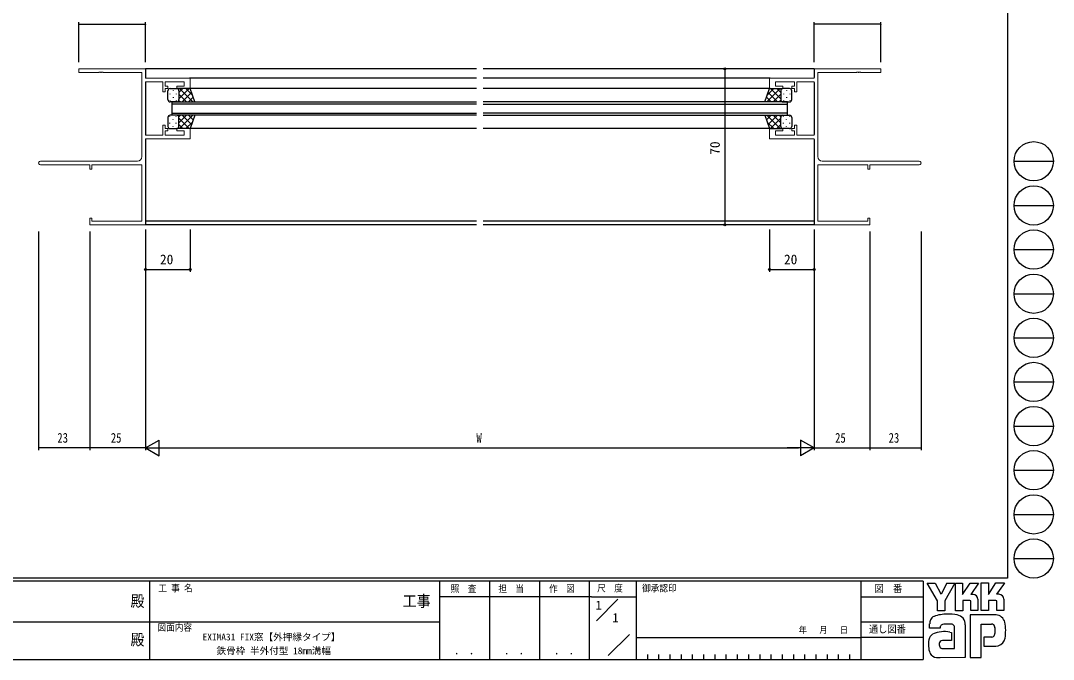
# Model space of a CAD drawing. Units: millimetres, scale not verified. Extents: x -397 to 397, y -282 to 282.
# Drawn here: x -66.7 to 396.7, y -282.1 to 4.4 of the extents above; entities that cross this region are included whole.
import ezdxf
from ezdxf.enums import TextEntityAlignment as Align

# ---------------------------------------------------------------- set-up
doc = ezdxf.new("R2010")
doc.units = ezdxf.units.MM
doc.header["$LTSCALE"] = 2
for name, color, linetype in [('0-1_USER1', 3, 'Continuous'), ('0-3_YKK_12', 2, 'Continuous'), ('0-4_YKK_13', 4, 'Continuous'), ('0-5_YKK_D', 6, 'Continuous'), ('0-6_YKK_ZWAK', 7, 'Continuous')]:
    doc.layers.add(name, color=color, linetype=linetype)
doc.layers.add('0-2_YKK_11', color=7, linetype='Continuous', lineweight=18)
doc.styles.add('ＭＳ ゴシック', font='')
doc.styles.get('ＭＳ ゴシック').set_extended_font_data('MS Gothic')

msp = doc.modelspace()

# ---------------------------------------------------------------- linework, layer by layer
at = {"layer": '0-2_YKK_11'}
for p, q in [((-40.629, -17.257), (-10.629, -17.257)), ((319.371, -17.257), (289.371, -17.257)), ((-12.259, -18.887), (-29.671, -18.887)), ((-12.259, -56.627), (-12.259, -18.887)), ((291.001, -56.627), (291.001, -18.887)), ((291.001, -18.887), (308.413, -18.887)), ((-57.814, -58.627), (-14.259, -58.627)), ((336.556, -58.627), (293.001, -58.627)), ((-35.629, -60.257), (-57.814, -60.257)), ((-12.259, -60.257), (-34.729, -60.257)), ((-12.259, -85.627), (-12.259, -60.257)), ((291.001, -85.627), (291.001, -60.257)), ((291.001, -60.257), (313.471, -60.257)), ((314.371, -60.257), (336.556, -60.257)), ((-10.629, -87.257), (-35.629, -87.257)), ((-34.729, -85.627), (-12.259, -85.627)), ((289.371, -87.257), (314.371, -87.257)), ((313.471, -85.627), (291.001, -85.627))]:
    msp.add_line(p, q, dxfattribs=at)
for points in [[(-29.671, -18.887), (-29.854, -18.767), (-30.404, -18.767), (-30.587, -18.887), (-30.671, -18.887), (-30.854, -18.767), (-31.404, -18.767), (-31.587, -18.887), (-40.629, -18.887), (-40.629, -17.257)], [(-10.629, -87.257), (-10.629, -48.657), (9.371, -48.657), (9.371, -44.057), (3.371, -44.057), (3.371, -45.057), (6.671, -45.057), (6.671, -47.027), (-1.829, -47.027), (-1.829, -45.057), (-0.629, -45.057), (-0.629, -44.057), (-1.829, -44.057), (-1.829, -42.557), (-2.829, -42.557), (-2.829, -47.027), (-10.629, -47.027), (-10.629, -23.087), (-2.829, -23.087), (-2.829, -27.557), (-1.829, -27.557), (-1.829, -26.057), (-0.629, -26.057), (-0.629, -25.057), (-1.829, -25.057), (-1.829, -23.087), (6.671, -23.087), (6.671, -25.057), (3.371, -25.057), (3.371, -26.057), (9.371, -26.057), (9.371, -21.457), (-10.629, -21.457), (-10.629, -17.257)], [(289.371, -87.257), (289.371, -48.657), (269.371, -48.657), (269.371, -44.057), (275.371, -44.057), (275.371, -45.057), (272.071, -45.057), (272.071, -47.027), (280.571, -47.027), (280.571, -45.057), (279.371, -45.057), (279.371, -44.057), (280.571, -44.057), (280.571, -42.557), (281.571, -42.557), (281.571, -47.027), (289.371, -47.027), (289.371, -23.087), (281.571, -23.087), (281.571, -27.557), (280.571, -27.557), (280.571, -26.057), (279.371, -26.057), (279.371, -25.057), (280.571, -25.057), (280.571, -23.087), (272.071, -23.087), (272.071, -25.057), (275.371, -25.057), (275.371, -26.057), (269.371, -26.057), (269.371, -21.457), (289.371, -21.457), (289.371, -17.257)], [(309.146, -18.767), (309.329, -18.887), (309.413, -18.887), (309.596, -18.767), (310.146, -18.767), (310.329, -18.887), (319.371, -18.887), (319.371, -17.257)], [(308.413, -18.887), (308.596, -18.767), (309.146, -18.767)], [(-34.729, -60.257), (-34.729, -62.257), (-35.629, -62.257), (-35.629, -60.257)], [(313.471, -60.257), (313.471, -62.257), (314.371, -62.257), (314.371, -60.257)], [(-35.629, -87.257), (-35.629, -84.257), (-34.729, -84.257), (-34.729, -85.627)], [(314.371, -87.257), (314.371, -84.257), (313.471, -84.257), (313.471, -85.627)]]:
    msp.add_lwpolyline(points, dxfattribs=at)
for centre, radius, start, end in [((-57.814, -59.442), 0.815, 89.99999, 270.00001), ((-14.259, -56.627), 2, 270.00001, 359.99999), ((293.001, -56.627), 2, 180.00001, 269.99999), ((336.556, -59.442), 0.815, 269.99999, 90.00001)]:
    msp.add_arc(centre, radius, start, end, dxfattribs=at)
at = {"layer": '0-3_YKK_12'}
for p, q in [((-10.629, -17.257), (-10.629, -21.157)), ((137.871, -17.257), (-10.629, -17.257)), ((289.371, -17.257), (140.871, -17.257)), ((289.371, -17.257), (289.371, -21.157)), ((137.871, -21.457), (9.071, -21.457)), ((269.671, -21.457), (140.871, -21.457)), ((-10.629, -23.387), (-10.629, -46.727)), ((137.871, -26.057), (9.071, -26.057)), ((269.671, -26.057), (140.871, -26.057)), ((289.371, -23.387), (289.371, -46.727)), ((137.871, -33.057), (1.37, -33.057)), ((1.37, -37.057), (137.871, -37.057)), ((140.871, -33.057), (277.372, -33.057)), ((277.372, -37.057), (140.871, -37.057)), ((137.871, -44.057), (9.071, -44.057)), ((269.671, -44.057), (140.871, -44.057)), ((-10.629, -48.957), (-10.629, -87.257)), ((289.371, -48.957), (289.371, -87.257)), ((137.871, -85.627), (-10.629, -85.627)), ((137.871, -87.257), (-10.629, -87.257)), ((289.371, -85.627), (140.871, -85.627)), ((289.371, -87.257), (140.871, -87.257))]:
    msp.add_line(p, q, dxfattribs=at)
for points in [[(137.871, -38.057), (1.37, -38.057), (1.37, -32.057), (137.871, -32.057)], [(140.871, -38.057), (277.372, -38.057), (277.372, -32.057), (140.871, -32.057)]]:
    msp.add_lwpolyline(points, dxfattribs=at)
at = {"layer": '0-4_YKK_13'}
for p, q in [((-0.629, -31.057), (-0.629, -27.057)), ((0.371, -26.057), (3.371, -26.057)), ((1.735, -26.977), (1.735, -27.177)), ((4.371, -30.678), (8.991, -26.057)), ((4.371, -27.849), (6.163, -26.057)), ((4.371, -27.057), (4.371, -30.657)), ((4.371, -27.457), (4.371, -31.057)), ((4.639, -26.057), (10.639, -32.057)), ((7.468, -26.057), (10.429, -29.018)), ((274.103, -26.057), (268.103, -32.057)), ((271.274, -26.057), (268.314, -29.018)), ((274.371, -30.678), (269.751, -26.057)), ((274.371, -27.849), (272.579, -26.057)), ((274.371, -27.057), (274.371, -30.657)), ((274.371, -27.457), (274.371, -31.057)), ((278.371, -26.057), (275.371, -26.057)), ((277.008, -26.977), (277.008, -27.177)), ((279.371, -31.057), (279.371, -27.057)), ((0.32, -28.392), (0.32, -28.592)), ((0.32, -31.422), (0.32, -31.622)), ((3.371, -32.057), (0.371, -32.057)), ((1.735, -30.007), (1.735, -30.207)), ((3.15, -28.392), (3.15, -28.592)), ((3.15, -31.422), (3.15, -31.622)), ((3.371, -32.057), (11.514, -32.057)), ((4.314, -31.389), (4.983, -32.057)), ((4.371, -28.618), (7.811, -32.057)), ((5.82, -32.057), (10.016, -27.862)), ((8.648, -32.057), (10.76, -29.946)), ((275.371, -32.057), (267.228, -32.057)), ((270.094, -32.057), (267.982, -29.946)), ((272.923, -32.057), (268.727, -27.862)), ((274.371, -28.618), (270.931, -32.057)), ((274.428, -31.389), (273.76, -32.057)), ((275.371, -32.057), (278.371, -32.057)), ((275.593, -28.392), (275.593, -28.592)), ((275.593, -31.422), (275.593, -31.622)), ((277.008, -30.007), (277.008, -30.207)), ((278.423, -28.392), (278.423, -28.592)), ((278.423, -31.422), (278.423, -31.622)), ((-0.629, -39.057), (-0.629, -43.057)), ((0.32, -38.692), (0.32, -38.492)), ((0.32, -41.722), (0.32, -41.522)), ((3.371, -38.057), (0.371, -38.057)), ((1.735, -40.107), (1.735, -39.907)), ((3.15, -38.692), (3.15, -38.492)), ((3.15, -41.722), (3.15, -41.522)), ((11.514, -38.057), (3.371, -38.057)), ((4.314, -38.725), (4.983, -38.057)), ((4.371, -41.497), (7.811, -38.057)), ((4.371, -42.657), (4.371, -39.057)), ((4.371, -39.437), (8.991, -44.057)), ((4.371, -43.057), (4.371, -39.457)), ((4.639, -44.057), (10.639, -38.057)), ((5.82, -38.057), (10.016, -42.253)), ((7.468, -44.057), (10.429, -41.097)), ((8.648, -38.057), (10.76, -40.169)), ((267.228, -38.057), (275.371, -38.057)), ((270.094, -38.057), (267.982, -40.169)), ((274.103, -44.057), (268.103, -38.057)), ((271.275, -44.057), (268.314, -41.097)), ((272.923, -38.057), (268.727, -42.253)), ((274.371, -39.437), (269.751, -44.057)), ((274.371, -41.497), (270.931, -38.057)), ((274.428, -38.725), (273.76, -38.057)), ((274.371, -42.657), (274.371, -39.057)), ((274.371, -43.057), (274.371, -39.457)), ((275.371, -38.057), (278.371, -38.057)), ((275.593, -38.692), (275.593, -38.492)), ((275.593, -41.722), (275.593, -41.522)), ((277.008, -40.107), (277.008, -39.907)), ((278.423, -38.692), (278.423, -38.492)), ((278.423, -41.722), (278.423, -41.522)), ((279.371, -39.057), (279.371, -43.057)), ((0.371, -44.057), (3.371, -44.057)), ((1.735, -43.137), (1.735, -42.937)), ((4.371, -42.266), (6.163, -44.057)), ((274.371, -42.266), (272.579, -44.057)), ((278.371, -44.057), (275.371, -44.057)), ((277.008, -43.137), (277.008, -42.937))]:
    msp.add_line(p, q, dxfattribs=at)
for points in [[(11.514, -32.057), (9.371, -26.057), (3.371, -26.057)], [(267.228, -32.057), (269.371, -26.057), (275.371, -26.057)], [(11.514, -38.057), (9.371, -44.057), (3.371, -44.057)], [(267.228, -38.057), (269.371, -44.057), (275.371, -44.057)]]:
    msp.add_lwpolyline(points, dxfattribs=at)
for centre, start, end in [((0.371, -27.057), 90, 180), ((3.371, -27.057), 0, 90), ((3.371, -27.057), 0, 90), ((275.371, -27.057), 90, 180), ((275.371, -27.057), 90, 180), ((278.371, -27.057), 360, 90), ((0.371, -31.057), 180, 270), ((3.371, -31.057), 270, 0), ((3.371, -31.057), 270, 0), ((275.371, -31.057), 180, 270), ((275.371, -31.057), 180, 270), ((278.371, -31.057), 270, 360), ((0.371, -39.057), 90, 180), ((3.371, -39.057), 0, 90), ((3.371, -39.057), 0, 90), ((275.371, -39.057), 90, 180), ((275.371, -39.057), 90, 180), ((278.371, -39.057), 360, 90), ((0.371, -43.057), 180, 270), ((3.371, -43.057), 270, 0), ((3.371, -43.057), 270, 0), ((275.371, -43.057), 180, 270), ((275.371, -43.057), 180, 270), ((278.371, -43.057), 270, 360)]:
    msp.add_arc(centre, 1, start, end, dxfattribs=at)
at = {"layer": '0-5_YKK_D'}
for p, q in [((-40.629, -14.257), (-40.629, 3.743)), ((-40.629, 2.743), (-10.629, 2.743)), ((-10.629, -14.257), (-10.629, 3.743)), ((289.371, -14.257), (289.371, 3.743)), ((319.371, 2.743), (289.371, 2.743)), ((319.371, -14.257), (319.371, 3.743)), ((267.371, -17.257), (248.371, -17.257)), ((249.371, -17.257), (249.371, -87.257)), ((267.371, -87.257), (248.371, -87.257)), ((-58.629, -90.257), (-58.629, -188.257)), ((-35.629, -90.257), (-35.629, -188.257)), ((-35.629, -90.257), (-35.629, -188.257)), ((-10.629, -89.257), (-10.629, -108.257)), ((-10.629, -90.257), (-10.629, -188.257)), ((-10.629, -90.257), (-10.629, -188.257)), ((9.371, -89.257), (9.371, -108.257)), ((269.371, -89.257), (269.371, -108.257)), ((289.371, -89.257), (289.371, -108.257)), ((289.371, -90.257), (289.371, -188.257)), ((289.371, -90.257), (289.371, -188.257)), ((314.371, -90.257), (314.371, -188.257)), ((314.371, -90.257), (314.371, -188.257)), ((337.371, -90.257), (337.371, -188.257)), ((-10.629, -107.257), (9.371, -107.257)), ((269.371, -107.257), (289.371, -107.257)), ((-10.629, -187.257), (-4.567, -183.757)), ((-4.567, -190.757), (-4.567, -183.757)), ((289.371, -187.257), (283.309, -183.757)), ((283.309, -183.757), (283.309, -190.757)), ((-35.629, -187.257), (-58.629, -187.257)), ((-10.629, -187.257), (-35.629, -187.257)), ((-10.629, -187.257), (-4.567, -190.757)), ((-10.629, -187.257), (1.496, -187.257)), ((-3.629, -187.257), (282.371, -187.257)), ((289.371, -187.257), (277.247, -187.257)), ((289.371, -187.257), (283.309, -190.757)), ((289.371, -187.257), (314.371, -187.257)), ((314.371, -187.257), (337.371, -187.257))]:
    msp.add_line(p, q, dxfattribs=at)
for centre in [(249.371, -17.257), (249.371, -87.257), (-10.629, -107.257), (9.371, -107.257), (269.371, -107.257), (289.371, -107.257)]:
    msp.add_circle(centre, 0.425, dxfattribs=at)
for centre, start, end in [((-40.629, 2.743), 0, 180), ((-40.629, 2.743), 180, 0), ((-10.629, 2.743), 0, 180), ((-10.629, 2.743), 180, 0), ((289.371, 2.743), 0, 180), ((289.371, 2.743), 180, 0), ((319.371, 2.743), 0, 180), ((319.371, 2.743), 180, 0), ((-58.629, -187.257), 0, 180), ((-58.629, -187.257), 180, 0), ((-35.629, -187.257), 0, 180), ((-35.629, -187.257), 0, 180), ((-35.629, -187.257), 180, 0), ((-35.629, -187.257), 180, 0), ((314.371, -187.257), 0, 180), ((314.371, -187.257), 0, 180), ((314.371, -187.257), 180, 0), ((314.371, -187.257), 180, 0), ((337.371, -187.257), 0, 180), ((337.371, -187.257), 180, 0)]:
    msp.add_arc(centre, 0.106, start, end, dxfattribs=at)
at = {"layer": '0-6_YKK_ZWAK'}
for p, q in [((376.1, 279.3), (376.1, -245.7)), ((379.076, -58.716), (396.716, -58.716)), ((379.076, -78.512), (396.716, -78.512)), ((379.076, -98.308), (396.716, -98.308)), ((379.076, -118.104), (396.716, -118.104)), ((379.076, -137.9), (396.716, -137.9)), ((379.076, -157.696), (396.716, -157.696)), ((379.076, -177.492), (396.716, -177.492)), ((379.076, -197.288), (396.716, -197.288)), ((379.076, -217.084), (396.716, -217.084)), ((379.076, -236.88), (396.716, -236.88)), ((376.1, -245.7), (-393.9, -245.7)), ((338.3, -247.1), (-393.9, -247.1)), ((-8.9, -247.1), (-8.9, -282.1)), ((121.3, -247.1), (121.3, -282.1)), ((143.7, -247.1), (143.7, -282.1)), ((166.1, -247.1), (166.1, -282.1)), ((188.5, -247.1), (188.5, -282.1)), ((209.5, -247.1), (209.5, -282.1)), ((310.3, -247.1), (310.3, -282.1)), ((338.3, -247.1), (338.3, -282.1)), ((344.732, -255.899), (340.137, -248.006)), ((340.137, -248.006), (343.651, -248.006)), ((343.651, -248.006), (346.164, -252.709)), ((348.936, -247.898), (346.381, -252.871)), ((352.562, -247.898), (348.029, -255.926)), ((348.936, -247.898), (352.562, -247.898)), ((352.76, -260.331), (352.76, -247.925)), ((352.76, -247.925), (355.976, -247.925)), ((355.976, -253.023), (359.355, -247.871)), ((355.976, -247.925), (355.976, -253.023)), ((359.355, -247.871), (363.18, -247.871)), ((363.18, -247.871), (359.64, -253.006)), ((364.274, -260.223), (364.274, -247.817)), ((364.274, -247.817), (367.545, -247.817)), ((367.545, -253.008), (370.978, -247.817)), ((367.545, -247.817), (367.545, -253.008)), ((370.978, -247.817), (374.762, -247.817)), ((374.383, -248.465), (371.261, -252.925)), ((374.762, -247.817), (374.383, -248.465)), ((189.484, -254.099), (121.3, -254.099)), ((189.484, -254.099), (209.5, -254.099)), ((310.3, -254.1), (338.3, -254.1)), ((346.164, -252.709), (346.381, -252.871)), ((360.679, -253.006), (359.64, -253.006)), ((372.301, -252.925), (371.261, -252.925)), ((191.67, -264.836), (201.364, -255.143)), ((344.732, -260.358), (344.732, -255.899)), ((348.029, -255.926), (348.029, -260.358)), ((359.274, -255.682), (356.084, -255.682)), ((356.084, -255.682), (356.084, -260.331)), ((359.706, -255.844), (359.274, -255.682)), ((359.706, -260.25), (359.706, -255.844)), ((362.842, -255.169), (362.842, -260.25)), ((371.302, -260.196), (371.302, -255.817)), ((374.464, -255.169), (374.464, -260.196)), ((348.029, -260.358), (344.732, -260.358)), ((356.084, -260.331), (352.76, -260.331)), ((359.328, -262.196), (359.328, -281.306)), ((370.923, -262.196), (359.328, -262.196)), ((362.842, -260.25), (359.706, -260.25)), ((367.68, -260.223), (364.274, -260.223)), ((371.302, -260.146), (371.353, -260.196)), ((374.464, -260.196), (371.302, -260.196)), ((-136.3, -265.299), (-7.5, -265.299)), ((-7.5, -265.299), (121.3, -265.299)), ((310.3, -265.299), (338.3, -265.299)), ((351.246, -266.305), (347.548, -266.375)), ((352.327, -277.171), (352.327, -267.44)), ((357.22, -266.683), (357.22, -281.279)), ((364.355, -281.306), (364.355, -266.359)), ((364.355, -266.359), (369.004, -266.359)), ((370.473, -267.856), (370.491, -270.491)), ((196.972, -280.445), (206.496, -270.921)), ((209.5, -272.3), (310.3, -272.3)), ((338.3, -272.299), (310.3, -272.299)), ((350.273, -269.873), (350.976, -270.035)), ((350.976, -270.035), (350.976, -273.63)), ((369.113, -272.089), (365.572, -272.089)), ((365.572, -272.089), (365.572, -276.225)), ((346.705, -277.171), (352.327, -277.171)), ((350.976, -273.63), (346.981, -273.635)), ((351.895, -277.171), (352.246, -277.171)), ((352.327, -277.17), (352.328, -277.171)), ((365.572, -276.225), (370.896, -276.225)), ((370.896, -276.225), (371.978, -275.982)), ((-393.9, -282.1), (338.3, -282.1)), ((214.54, -280), (214.54, -282.1)), ((219.58, -280), (219.58, -282.1)), ((224.62, -280), (224.62, -282.1)), ((229.66, -280), (229.66, -282.1)), ((234.7, -280), (234.7, -282.1)), ((239.74, -280), (239.74, -282.1)), ((244.78, -280), (244.78, -282.1)), ((249.82, -280), (249.82, -282.1)), ((254.86, -280), (254.86, -282.1)), ((259.9, -280), (259.9, -282.1)), ((264.94, -280), (264.94, -282.1)), ((269.98, -280), (269.98, -282.1)), ((275.02, -280), (275.02, -282.1)), ((280.06, -280), (280.06, -282.1)), ((285.1, -280), (285.1, -282.1)), ((290.14, -280), (290.14, -282.1)), ((295.18, -280), (295.18, -282.1)), ((300.22, -280), (300.22, -282.1)), ((305.26, -280), (305.26, -282.1)), ((345.867, -281.36), (344.38, -281.36)), ((356.895, -281.333), (345.867, -281.36)), ((357.22, -281.279), (356.895, -281.333)), ((359.328, -281.306), (363.571, -281.306)), ((363.571, -281.306), (364.355, -281.306))]:
    msp.add_line(p, q, dxfattribs=at)
for points in [[(371.302, -255.817), (370.869, -255.655), (367.68, -255.655), (367.68, -260.223)], [(345.867, -268.17), (341.218, -268.17), (341.218, -266.241)]]:
    msp.add_lwpolyline(points, dxfattribs=at)
for centre in [(387.896, -58.716), (387.896, -78.512), (387.896, -98.308), (387.896, -118.104), (387.896, -137.9), (387.896, -157.696), (387.896, -177.492), (387.896, -197.288), (387.896, -217.084), (387.896, -236.88)]:
    msp.add_circle(centre, 8.82, dxfattribs=at)
for centre, radius, start, end in [((360.679, -255.169), 2.163, 0.00166, 89.99604), ((372.3, -255.088), 2.163, 0.00166, 89.99604), ((343.906, -265.155), 2.444, 109.02127, 161.51264), ((349.022, -279.501), 17.68, 89.89165, 109.30848), ((349.541, -282.563), 20.748, 78.7801, 91.46938), ((352.83, -266.596), 4.449, 40.66422, 80.31694), ((352.609, -266.585), 4.612, 358.78059, 38.76563), ((370.772, -266.54), 4.341, 14.44572, 87.08746), ((346.259, -266.266), 5.037, 158.41083, 179.71775), ((347.975, -268.107), 2.109, 138.46382, 181.71359), ((347.415, -268.071), 1.701, 85.50551, 126.78038), ((350.756, -267.854), 1.625, 14.7552, 72.44995), ((369.165, -267.579), 1.229, 16.43123, 96.91661), ((366.831, -268.308), 3.673, 4.93423, 17.03552), ((354.466, -269.287), 20.86, 350.99027, 10.67625), ((351.749, -275.495), 11.082, 168.76372, 199.80079), ((344.727, -274.027), 3.908, 121.82711, 169.08475), ((347.82, -282.954), 13.309, 79.38098, 112.05825), ((369.114, -270.784), 1.306, 269.95468, 342.90145), ((366.81, -270.141), 3.697, 343.6902, 354.75362), ((370.835, -271.845), 4.291, 285.44291, 349.90448), ((347.882, -275.428), 2.369, 171.08203, 216.71923), ((346.99, -275.079), 1.445, 90.33953, 178.03639), ((346.95, -275.665), 1.526, 230.9728, 260.75491), ((344.74, -277.543), 3.823, 207.31435, 263.59464)]:
    msp.add_arc(centre, radius, start, end, dxfattribs=at)

# ---------------------------------------------------------------- texts
at = {"layer": '0-1_USER1', "style": 'ＭＳ ゴシック'}
for s, height, p in [('1', 4.106, (191.3, -261.099)), ('1', 4.106, (198.833, -266.699)), ('EXIMA31 FIX窓【外押縁タイプ】 ', 3.079, (14.977, -274.549)), ('鉄骨枠 半外付型 18mm溝幅 ', 3.079, (21.217, -280.725))]:
    msp.add_text(s, height=height, dxfattribs=at).set_placement(p, align=Align.BOTTOM_LEFT)
at = {"layer": '0-5_YKK_D', "style": 'ＭＳ ゴシック'}
msp.add_text('70', height=4.399, rotation=90, dxfattribs=at).set_placement((248.371, -55.777), align=Align.BOTTOM_LEFT)
for p in [(-4.149, -106.257), (275.851, -106.257)]:
    msp.add_text('20', height=4.399, dxfattribs=at).set_placement(p, align=Align.BOTTOM_LEFT)
at = {"layer": '0-5_YKK_D', "style": 'ＭＳ ゴシック', "width": 0.8}
for s, p in [('23', (-50.211, -186.257)), ('25', (-26.211, -186.257)), ('W', (137.836, -186.257)), ('25', (298.789, -186.257)), ('23', (322.789, -186.257))]:
    msp.add_text(s, height=4.399, dxfattribs=at).set_placement(p, align=Align.BOTTOM_LEFT)
at = {"layer": '0-6_YKK_ZWAK', "style": 'ＭＳ ゴシック', "width": 0.9}
for s, height, p in [('工 事 名', 3.079, (-4.888, -252.633)), ('照  査', 3.079, (126.289, -252.88)), ('担  当', 3.079, (147.655, -252.88)), ('作  図', 3.079, (170.42, -252.862)), ('尺  度', 3.079, (192.012, -252.637)), ('御承認印', 3.079, (212.167, -252.633)), ('図\u3000番', 3.284, (316.498, -252.962)), ('殿', 5.132, (-17.382, -260.056)), ('工事', 5.132, (104.731, -260.056)), ('図面内容', 3.079, (-5.283, -270.248)), ('年   月   日', 2.903, (282.476, -271.269)), ('通し図番', 3.284, (313.979, -271.185)), ('殿', 5.132, (-17.382, -277.378)), (' ． ．', 3.592, (125.755, -281.046)), (' ． ．', 3.592, (148.155, -281.046)), (' ． ．', 3.592, (170.555, -281.046))]:
    msp.add_text(s, height=height, dxfattribs=at).set_placement(p, align=Align.BOTTOM_LEFT)

doc.saveas('drawing.dxf')
